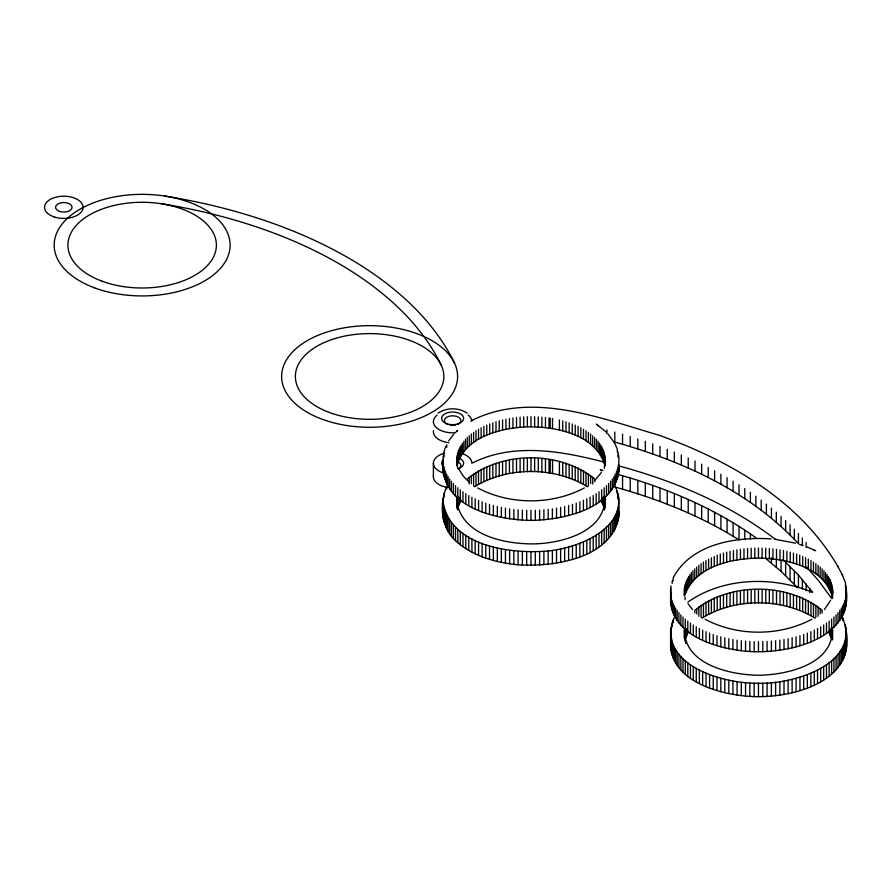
<?xml version="1.0" encoding="UTF-8"?>
<svg xmlns="http://www.w3.org/2000/svg" width="891" height="891" viewBox="0 0 891 891"><rect width="100%" height="100%" fill="white"/><g stroke="black" fill="none" stroke-linecap="round" stroke-linejoin="round"><path stroke-width="1.34" d="M618.866 467.14C617.485 508.627 564.137 519.854 530.991 520.433C497.846 519.854 444.498 508.627 443.117 467.14M618.866 512.035C616.071 558.189 554.447 567.177 518.083 564.783C495.686 562.655 472.397 556.251 455.524 540.648C440.577 527.361 439.207 503.783 446.792 486.319L446.792 489.014M443.005 514.53L443.117 512.035M456.749 507.803L457.116 496.866L457.116 507.959M674.264 617.652C655.52 664.797 724.015 684.255 758.464 683.197C793.48 684.722 864.515 663.038 841.416 615.28M684.589 637.622L684.589 628.188C682.818 664.486 730.308 674.921 758.464 675.255C786.619 674.921 834.11 664.486 832.35 628.188L832.35 639.293M671.435 593.506C665.354 636.196 721.61 650.675 754.142 651.7C790.607 652.68 851.673 638.758 846.45 590.856M671.435 638.413C665.354 681.092 721.61 695.57 754.142 696.595C791.954 697.909 854.28 682.239 846.45 632.398M443.005 501.065C449.231 545.359 507.658 553.556 543.9 551.306C575.642 549.658 633.356 527.951 615.191 486.319M604.866 455.334L604.866 465.436C595.5 433.917 555.973 426.577 527.349 426.822C500.809 428.048 465.28 436.289 457.116 465.436L457.116 455.334M444.097 451.214L445.778 446.335M457.562 508.249L461.093 500.096M832.35 596.758C823.574 566.431 786.074 558.624 758.464 558.1C731.233 558.646 695.604 565.985 685.034 594.676L685.034 584.574M685.034 639.571L688.565 631.429M673.251 577.669C691.349 543.588 736.033 536.638 771.071 538.877M830.612 600.423L824.42 609.533M448.674 440.845L453.887 434.051M601.414 472.397L595.143 480.049M456.682 431.623L457.506 430.487L456.003 431.89M467.318 479.024C502.457 450.723 559.548 450.712 594.665 479.024L594.665 481.719M822.137 613.053L822.137 610.357C786.998 582.057 729.941 582.057 694.791 610.357L694.791 613.053M438.149 413.123C446.558 407.387 458.731 407.387 467.129 413.123M687.796 602.138C723.615 577.09 773.032 575.976 812.648 592.392L798.436 575.096L782.899 559.581M474.402 486.809C508.004 466.338 553.99 466.349 587.581 486.809M701.874 618.142C735.476 597.672 781.452 597.672 815.053 618.142M584.34 487.945C551.819 505.13 510.164 505.13 477.643 487.945M811.812 619.278C779.291 636.464 737.637 636.464 705.115 619.278M470.838 420.964C530.88 390.381 599.509 417.879 659.206 435.276C729.35 460.524 799.929 500.542 838.164 566.999M775.226 539.289L795.563 543.187M604.298 462.151C561.586 450.946 512.793 442.337 471.885 463.231A19.246 11.115 0 0 0 460.87 453.185M602.951 470.448L600.278 469.78L601.659 470.804M618.276 465.737C674.264 480.906 728.994 503.861 775.315 539.267M798.436 533.564L798.436 543.666C749.832 491.453 682.539 460.97 614.801 442.103L614.801 432.001M617.385 474.257C666.435 487.978 714.237 508.048 755.869 537.707M739.007 526.381L739.007 539.846C700.705 515.844 658.293 498.949 614.801 487.009L614.801 484.314M814.018 550.192L815.644 550.716L806.678 546.818M799.372 544.301L803.081 545.504M598.507 425.775L596.413 424.138L605.98 431.901M766.394 559.058L781.073 571.365L797.612 587.692M468.811 481.842L463.387 476.306L458.843 469.089M806.366 566.91L818.584 580.665L831.804 598.685M608.096 434.051L614.656 443.195M692.507 609.533L688.041 603.719M828.363 631.429L831.893 639.571L831.893 628.801M600.89 500.096L604.421 508.249M842.129 574.517L845.359 582.547M837.774 566.264L842.53 575.263M615.057 443.941L617.151 448.763M846.027 595.99L846.45 600.968M846.027 640.885L846.45 645.864M456.749 501.065C461.661 535.747 505.375 544.312 534.633 543.878C562.455 543.142 606.192 531.548 604.866 496.866L604.866 507.959M846.339 588.372L846.339 603.452M846.339 629.904L846.339 648.358M846.027 585.877L846.027 605.947M846.027 627.42L846.027 650.842M845.492 583.405L845.492 587.191M845.492 598.318L845.492 608.419M845.492 624.936L845.492 627.632M845.492 639.849L845.492 653.315M844.757 600.768L844.757 610.87M844.757 642.3L844.757 655.776M843.81 603.207L843.81 613.309M843.81 644.739L843.81 658.204M842.663 605.602L842.663 615.714M842.663 617.652L842.663 620.336M842.663 647.144L842.663 660.61M841.304 607.974L841.304 618.076M841.304 649.506L841.304 662.982M839.756 610.302L839.756 620.403M839.756 651.833L839.756 665.299M838.008 612.585L838.008 622.686M838.008 654.117L838.008 667.582M836.059 614.812L836.059 624.914M836.059 656.344L836.059 669.809M833.931 616.973L833.931 627.075M833.931 658.505L833.931 671.981M832.706 590.856L832.706 593.384M832.617 588.762L832.617 598.017M832.617 630.293L832.617 639.883M832.35 586.657L832.35 597.583M831.893 584.574L831.893 594.676M831.626 619.078L831.626 629.18M831.626 660.61L831.626 674.086M831.281 582.502L831.281 592.604M831.281 628.077L831.281 637.499M830.479 580.442L830.479 590.544M830.479 630.06L830.479 635.45M830.156 579.774L830.156 589.875M830.156 629.38L830.156 634.771M829.51 588.517L829.287 578.047L829.287 588.149M829.131 621.116L829.131 631.229M829.131 662.659L829.131 676.124M828.363 576.421L828.363 586.523M827.048 574.461L827.048 584.563M826.48 623.087L826.48 633.189M826.48 664.619L826.48 678.084M825.578 572.534L825.578 582.636M823.941 570.652L823.941 580.754M823.663 624.97L823.663 635.083M823.663 666.513L823.663 679.978M822.137 568.826L822.137 578.927M820.678 626.785L820.678 636.887M820.678 668.317L820.678 681.782M820.188 567.044L820.188 577.156M820.188 608.586L820.188 613.966M818.094 565.328L818.094 575.43M818.094 606.86L818.094 616.294M817.548 628.5L817.548 638.602M817.548 670.032L817.548 683.497M815.855 563.669L815.855 573.771M815.855 605.201L815.855 617.329M814.285 630.126L814.285 640.228M814.285 671.658L814.285 685.134M813.472 562.076L813.472 572.178M813.472 603.608L813.472 617.084M810.955 560.55L810.955 570.652M810.955 602.082L810.955 615.558M810.877 631.663L810.877 641.765M810.877 673.195L810.877 686.66M809.741 588.528L809.741 592.571M808.315 559.102L808.315 569.204M808.315 600.634L808.315 614.111M807.346 633.1L807.346 643.202M807.346 674.632L807.346 688.097M806.143 542.474L806.143 547.531M806.143 584.006L806.143 590.744M805.564 557.733L805.564 567.834M805.564 599.264L805.564 612.73M803.693 634.437L803.693 644.538M803.693 675.968L803.693 689.434M802.691 556.43L802.691 566.542M802.691 597.972L802.691 611.438M802.368 537.997L802.368 545.57M802.368 579.529L802.368 588.962M799.94 635.662L799.94 645.763M799.94 677.193L799.94 690.659M799.706 555.227L799.706 565.328M799.706 596.758L799.706 610.224M798.436 575.096L798.436 587.225M796.632 554.102L796.632 564.203M796.632 595.633L796.632 609.099M796.086 636.787L796.086 646.888M796.086 678.318L796.086 691.784M794.338 529.187L794.338 539.289M794.338 570.719L794.338 584.184M793.458 553.066L793.458 563.168M793.458 594.598L793.458 608.063M792.132 637.789L792.132 647.891M792.132 679.321L792.132 692.797M790.206 552.119L790.206 562.221M790.206 593.651L790.206 607.116M790.072 524.855L790.072 534.956M790.072 566.386L790.072 579.863M788.101 638.691L788.101 648.793M788.101 680.223L788.101 693.688M786.876 551.262L786.876 561.363M786.876 592.793L786.876 606.27M785.65 520.578L785.65 530.68M785.65 562.11L785.65 575.586M784.002 639.471L784.002 649.572M784.002 681.002L784.002 694.479M783.479 550.504L783.479 560.606M783.479 592.036L783.479 605.512M781.073 516.368L781.073 526.47M781.073 560.595L781.073 571.365M780.015 549.847L780.015 559.949M780.015 591.379L780.015 604.844M779.848 640.139L779.848 650.241M779.848 681.671L779.848 695.136M776.507 549.29L776.507 559.392M776.507 590.822L776.507 604.287M776.328 512.202L776.328 522.304M776.328 559.125L776.328 567.199M775.627 640.685L775.627 650.786M775.627 682.216L775.627 695.682M772.942 548.823L772.942 558.924M772.942 590.354L772.942 603.831M771.439 508.104L771.439 518.206M771.439 557.71L771.439 563.101M771.372 641.108L771.372 651.21M771.372 682.64L771.372 696.116M769.356 548.466L769.356 558.568M769.356 589.998L769.356 603.463M767.084 641.409L767.084 651.521M767.084 682.952L767.084 696.417M766.394 504.061L766.394 514.163M765.737 548.21L765.737 558.312M765.737 589.742L765.737 603.207M762.785 641.598L762.785 651.7M762.785 683.13L762.785 696.595M762.106 548.054L762.106 558.156M762.106 589.586L762.106 603.051M761.204 500.085L761.204 510.187M758.464 547.998L758.464 558.1M758.464 589.53L758.464 603.007M758.464 641.654L758.464 651.767M758.464 683.197L758.464 696.662M755.869 496.176L755.869 506.277M754.822 548.054L754.822 558.156M754.822 589.586L754.822 603.051M754.142 641.598L754.142 651.7M754.142 683.13L754.142 696.595M751.191 548.21L751.191 558.312M751.191 589.742L751.191 603.207M750.389 492.322L750.389 502.435M750.389 533.865L750.389 539.244M749.843 641.409L749.843 651.521M749.843 682.952L749.843 696.417M747.571 548.466L747.571 558.568M747.571 589.998L747.571 603.463M745.555 641.108L745.555 651.21M745.555 682.64L745.555 696.116M744.765 488.558L744.765 498.659M744.765 530.089L744.765 539.512M743.985 548.823L743.985 558.924M743.985 590.354L743.985 603.831M741.301 640.685L741.301 650.786M741.301 682.216L741.301 695.682M740.432 549.29L740.432 559.392M740.432 590.822L740.432 604.287M739.007 484.849L739.007 494.95M737.091 640.139L737.091 650.241M737.091 681.671L737.091 695.136M736.913 549.847L736.913 559.949M736.913 591.379L736.913 604.844M733.46 550.504L733.46 560.606M733.46 592.036L733.46 605.512M733.104 481.218L733.104 491.32M733.104 522.75L733.104 536.215M732.925 639.471L732.925 649.572M732.925 681.002L732.925 694.479M730.052 551.262L730.052 561.363M730.052 592.793L730.052 606.27M728.827 638.691L728.827 648.793M728.827 680.223L728.827 693.688M727.067 477.654L727.067 487.756M727.067 519.186L727.067 532.662M726.722 552.119L726.722 562.221M726.722 593.651L726.722 607.116M724.795 637.789L724.795 647.891M724.795 679.321L724.795 692.797M723.47 553.066L723.47 563.168M723.47 594.598L723.47 608.063M720.908 474.168L720.908 484.281M720.908 515.711L720.908 529.176M720.841 636.787L720.841 646.888M720.841 678.318L720.841 691.784M720.296 554.102L720.296 564.203M720.296 595.633L720.296 609.099M717.222 555.227L717.222 565.328M717.222 596.758L717.222 610.224M716.988 635.662L716.988 645.763M716.988 677.193L716.988 690.659M714.615 470.771L714.615 480.873M714.615 512.303L714.615 525.768M714.237 556.43L714.237 566.542M714.237 597.972L714.237 611.438M713.234 634.437L713.234 644.538M713.234 675.968L713.234 689.434M711.374 557.733L711.374 567.834M711.374 599.264L711.374 612.73M709.581 633.1L709.581 643.202M709.581 674.632L709.581 688.097M708.612 559.102L708.612 569.204M708.612 600.634L708.612 614.111M708.2 467.441L708.2 477.543M708.2 508.973L708.2 522.438M706.051 631.663L706.051 641.765M706.051 673.195L706.051 686.66M705.973 560.55L705.973 570.652M705.973 602.082L705.973 615.558M703.456 562.076L703.456 572.178M703.456 603.608L703.456 617.084M702.643 630.126L702.643 640.228M702.643 671.658L702.643 685.134M701.663 464.189L701.663 474.29M701.663 505.72L701.663 519.197M701.083 563.669L701.083 573.771M701.083 605.201L701.083 617.329M699.379 628.5L699.379 638.602M699.379 670.032L699.379 683.497M698.834 565.328L698.834 575.43M698.834 606.86L698.834 616.294M696.74 567.044L696.74 577.156M696.74 608.586L696.74 613.966M696.25 626.785L696.25 636.887M696.25 668.317L696.25 681.782M695.002 461.026L695.002 471.127M695.002 502.557L695.002 516.034M694.791 568.826L694.791 578.927M693.276 624.97L693.276 635.083M693.276 666.513L693.276 679.978M692.998 570.652L692.998 580.754M691.36 572.534L691.36 582.636M690.447 623.087L690.447 633.189M690.447 664.619L690.447 678.084M689.879 574.461L689.879 584.563M688.565 576.421L688.565 586.523M688.22 457.952L688.22 468.053M688.22 499.483L688.22 512.949M687.796 621.116L687.796 631.229M687.796 662.659L687.796 676.124M687.429 578.415L687.429 588.517M687.429 630.728L687.429 633.423M686.449 580.442L686.449 590.544M686.449 628.712L686.449 635.45M685.658 582.502L685.658 592.604M685.658 628.077L685.658 637.499M685.658 640.752L685.658 643.447M685.313 619.078L685.313 629.18M685.313 660.61L685.313 674.086M685.034 597.148L685.034 599.676M685.034 628.801L685.034 641.375M684.589 586.657L684.589 595.5M684.321 588.762L684.232 595.912M684.321 630.293L684.232 637.778M682.996 616.973L682.996 627.075M682.996 658.505L682.996 671.981M681.337 454.945L681.337 465.057M681.337 496.487L681.337 509.953M680.869 614.812L680.869 624.914M680.869 656.344L680.869 669.809M678.931 612.585L678.931 622.686M678.931 654.117L678.931 667.582M677.182 610.302L677.182 620.403M677.182 651.833L677.182 665.299M675.623 607.974L675.623 618.076M675.623 649.506L675.623 662.982M674.342 452.038L674.342 462.139M674.342 493.569L674.342 507.046M674.264 605.602L674.264 615.714M674.264 647.144L674.264 660.61M673.117 578.515L673.117 581.043M673.117 603.207L673.117 613.309M673.117 620.047L673.117 622.742M673.117 644.739L673.117 658.204M672.17 580.954L672.17 583.471M672.17 600.768L672.17 610.87M672.17 622.486L672.17 626.529M672.17 642.3L672.17 655.776M671.435 598.318L671.435 608.419M671.435 639.849L671.435 653.315M670.901 585.877L670.901 605.947M670.901 627.42L670.901 650.842M670.589 588.372L670.589 603.452M670.589 629.904L670.589 648.358M667.236 449.22L667.236 459.322M667.236 490.752L667.236 504.217M660.031 446.48L660.031 456.582M660.031 488.012L660.031 501.488M652.713 443.841L652.713 453.942M652.713 485.372L652.713 498.837M645.318 441.279L645.318 451.381M645.318 482.811L645.318 496.287M637.811 438.817L637.811 448.919M637.811 480.349L637.811 493.826M630.227 436.456L630.227 446.558M630.227 477.988L630.227 491.453M622.553 434.184L622.553 444.286M622.553 475.716L622.553 489.181M618.866 457.038L618.866 472.13M618.866 498.57L618.866 517.025M618.554 454.555L618.554 457.072M618.554 464.512L618.554 474.613M618.554 496.087L618.554 498.782M618.554 506.043L618.554 519.509M618.02 452.082L618.02 457.128M618.02 466.984L618.02 477.086M618.02 493.614L618.02 498.993M618.02 508.516L618.02 521.981M617.285 449.621L617.285 452.149M617.285 469.446L617.285 479.547M617.285 491.153L617.285 493.848M617.285 510.977L617.285 524.443M616.338 471.874L616.338 481.975M616.338 513.405L616.338 526.871M615.191 474.279L615.191 484.381M615.191 515.811L615.191 529.276M613.832 476.64L613.832 486.742M613.832 518.172L613.832 531.649M612.284 478.968L612.284 489.07M612.284 520.5L612.284 533.976M610.524 481.251L610.524 491.353M610.524 522.783L610.524 536.248M608.586 483.479L608.586 493.581M608.586 525.011L608.586 538.476M606.96 429.919L606.96 433.717M606.459 485.651L606.459 495.752M606.459 527.182L606.459 540.648M605.145 457.428L605.234 465.848M605.145 498.96L605.234 507.803M604.421 453.241L604.421 463.342M604.421 465.815L604.421 468.343M604.421 496.12L604.421 510.042M604.154 487.756L604.154 497.857M604.154 529.287L604.154 542.753M603.797 451.169L603.797 461.271M603.797 496.744L603.797 506.166M603.007 449.12L603.007 459.221M603.007 497.378L603.007 504.117M602.038 447.093L602.038 457.194M602.038 498.047L602.038 502.09M601.659 489.794L601.659 499.896M601.659 531.326L601.659 544.791M600.89 445.088L600.89 455.19M599.576 443.128L599.576 453.229M599.008 491.754L599.008 501.856M599.008 533.286L599.008 546.762M598.106 441.201L598.106 451.303M596.469 439.33L596.469 449.432M596.179 493.647L596.179 503.749M596.179 535.179L596.179 548.644M594.665 437.492L594.665 447.594M593.206 495.452L593.206 505.553M593.206 536.983L593.206 550.449M592.715 435.721L592.715 445.823M592.715 477.253L592.715 483.991M590.622 433.995L590.622 444.097M590.622 475.527L590.622 483.613M590.076 497.167L590.076 507.269M590.076 538.699L590.076 552.175M588.383 432.335L588.383 442.437M588.383 473.867L588.383 485.996M586.813 498.793L586.813 508.906M586.813 540.325L586.813 553.801M586 430.743L586 440.845M586 472.275L586 485.751M583.482 429.228L583.482 439.33M583.482 470.76L583.482 484.225M583.405 500.33L583.405 510.432M583.405 541.862L583.405 555.338M580.843 427.769L580.843 437.871M580.843 469.301L580.843 482.777M579.874 501.767L579.874 511.868M579.874 543.298L579.874 556.775M578.092 426.399L578.092 436.501M578.092 467.931L578.092 481.396M576.221 503.103L576.221 513.205M576.221 544.635L576.221 558.1M575.218 425.107L575.218 435.209M575.218 466.639L575.218 480.104M572.467 504.328L572.467 514.43M572.467 545.86L572.467 559.336M572.234 423.893L572.234 433.995M572.234 465.425L572.234 478.89M569.16 422.768L569.16 432.87M569.16 464.3L569.16 477.765M568.614 505.453L568.614 515.555M568.614 546.985L568.614 560.45M565.985 421.733L565.985 431.834M565.985 463.264L565.985 476.73M564.66 506.467L564.66 516.568M564.66 547.998L564.66 561.464M562.733 420.786L562.733 430.888M562.733 462.318L562.733 475.783M560.628 507.358L560.628 517.459M560.628 548.889L560.628 562.366M559.403 419.928L559.403 430.03M559.403 461.46L559.403 474.936M556.53 508.137L556.53 518.239M556.53 549.669L556.53 563.145M552.543 418.514L552.543 428.616M552.543 460.046L552.543 473.522M552.375 508.806L552.375 518.907M552.375 550.337L552.375 563.814M550.204 418.146L550.204 428.248M550.204 459.678L550.204 473.143M549.034 417.957L549.034 428.059M549.034 459.489L549.034 472.954M548.154 509.351L548.154 519.453M548.154 550.883L548.154 564.359M545.47 417.489L545.47 427.591M545.47 459.021L545.47 472.497M543.9 509.775L543.9 519.876M543.9 551.306L543.9 564.783M541.884 417.133L541.884 427.235M541.884 458.665L541.884 472.141M539.612 510.086L539.612 520.188M539.612 551.618L539.612 565.083M538.264 416.877L538.264 426.978M538.264 458.408L538.264 471.874M535.313 510.265L535.313 520.366M535.313 551.796L535.313 565.273M534.633 416.721L534.633 426.822M534.633 458.252L534.633 471.729M530.991 416.665L530.991 426.778M530.991 458.208L530.991 471.673M530.991 510.331L530.991 520.433M530.991 551.863L530.991 565.328M527.349 416.721L527.349 426.822M527.349 458.252L527.349 471.729M526.67 510.265L526.67 520.366M526.67 551.796L526.67 565.273M523.719 416.877L523.719 426.978M523.719 458.408L523.719 471.874M522.371 510.086L522.371 520.188M522.371 551.618L522.371 565.083M520.099 417.133L520.099 427.235M520.099 458.665L520.099 472.141M518.083 509.775L518.083 519.876M518.083 551.306L518.083 564.783M516.513 417.489L516.513 427.591M516.513 459.021L516.513 472.497M513.829 509.351L513.829 519.453M513.829 550.883L513.829 564.359M512.949 417.957L512.949 428.059M512.949 459.489L512.949 472.954M509.619 508.806L509.619 518.907M509.619 550.337L509.619 563.814M509.44 418.514L509.44 428.616M509.44 460.046L509.44 473.522M505.977 419.171L505.977 429.273M505.977 460.703L505.977 474.179M505.453 508.137L505.453 518.239M505.453 549.669L505.453 563.145M502.58 419.928L502.58 430.03M502.58 461.46L502.58 474.936M501.355 507.358L501.355 517.459M501.355 548.889L501.355 562.366M499.25 420.786L499.25 430.888M499.25 462.318L499.25 475.783M497.323 506.467L497.323 516.568M497.323 547.998L497.323 561.464M495.997 421.733L495.997 431.834M495.997 463.264L495.997 476.73M493.369 505.453L493.369 515.555M493.369 546.985L493.369 560.45M492.823 422.768L492.823 432.87M492.823 464.3L492.823 477.765M489.749 423.893L489.749 433.995M489.749 465.425L489.749 478.89M489.515 504.328L489.515 514.43M489.515 545.86L489.515 559.336M486.764 425.107L486.764 435.209M486.764 466.639L486.764 480.104M485.762 503.103L485.762 513.205M485.762 544.635L485.762 558.1M483.891 426.399L483.891 436.501M483.891 467.931L483.891 481.396M482.109 501.767L482.109 511.868M482.109 543.298L482.109 556.775M481.14 427.769L481.14 437.871M481.14 469.301L481.14 482.777M478.5 429.228L478.5 439.33M478.5 470.76L478.5 484.225M478.578 500.33L478.578 510.432M478.578 541.862L478.578 555.338M475.983 430.743L475.983 440.845M475.983 472.275L475.983 485.751M475.17 498.793L475.17 508.906M475.17 540.325L475.17 553.801M473.6 432.335L473.6 442.437M473.6 473.867L473.6 485.996M471.907 497.167L471.907 507.269M471.907 538.699L471.907 552.175M471.361 433.995L471.361 444.097M471.361 475.527L471.361 483.613M469.267 435.721L469.267 445.823M469.267 477.253L469.267 483.991M468.777 495.452L468.777 505.553M468.777 536.983L468.777 550.449M467.318 437.492L467.318 447.594M465.804 493.647L465.804 503.749M465.804 535.179L465.804 548.644M465.525 439.33L465.525 449.432M463.877 441.201L463.877 451.303M462.975 491.754L462.975 501.856M462.975 533.286L462.975 546.762M462.407 443.128L462.407 453.229M461.093 445.088L461.093 455.19M460.324 489.794L460.324 499.896M460.324 531.326L460.324 544.791M459.945 447.093L459.945 457.194M459.945 498.047L459.945 502.09M458.976 449.12L458.976 459.221M458.976 497.378L458.976 504.117M458.186 451.169L458.186 461.271M458.186 496.744L458.186 506.166M457.829 487.756L457.829 497.857M457.829 529.287L457.829 542.753M457.562 453.241L457.562 463.342M457.562 465.815L457.562 468.343M457.562 496.12L457.562 510.042M456.849 457.428L456.849 465.425M456.849 498.96L456.849 507.202M456.749 459.533L456.749 465.848M455.524 485.651L455.524 495.752M455.524 527.182L455.524 540.648M453.396 483.479L453.396 493.581M453.396 525.011L453.396 538.476M451.459 481.251L451.459 491.353M451.459 522.783L451.459 536.248M449.699 478.968L449.699 489.07M449.699 520.5L449.699 533.976M448.151 476.64L448.151 486.742M448.151 518.172L448.151 531.649M446.792 444.787L446.792 447.315M446.792 474.279L446.792 484.381M446.792 515.811L446.792 529.276M445.645 471.874L445.645 481.975M445.645 513.405L445.645 526.871M444.698 469.446L444.698 479.547M444.698 510.977L444.698 524.443M443.963 452.082L443.963 457.128M443.963 466.984L443.963 477.086M443.963 493.614L443.963 497.646M443.963 508.516L443.963 521.981M443.428 454.555L443.428 457.072M443.428 464.512L443.428 474.613M443.428 506.043L443.428 519.509M443.117 457.038L443.117 472.13M443.117 498.57L443.117 517.025M443.005 459.533L443.005 469.635M444.409 453.185A19.246 11.115 0 0 0 433.394 463.231L433.394 476.707M164.913 196.087A415.562 239.924 0 0 1 454.588 363.328M161.36 203.749A401.618 231.872 0 0 1 441.312 365.377M455.468 432.692A19.246 11.115 0 0 1 437.18 428.326A19.246 11.115 0 0 1 435.242 416.955M435.666 416.465A19.246 11.115 0 0 1 436.133 415.986M436.635 415.529A19.246 11.115 0 0 1 437.18 415.083M468.098 415.083A19.246 11.115 0 0 1 468.644 415.529M469.145 415.986A19.246 11.115 0 0 1 469.613 416.465M470.036 416.955A19.246 11.115 0 0 1 471.862 421.153M448.062 424.539A8.253 4.767 0 0 1 446.436 417.445A8.253 4.767 0 0 1 458.843 417.445A8.253 4.767 0 0 1 457.228 424.539M455.034 425.141A8.253 4.767 0 0 1 450.245 425.141M450.245 424.974A8.253 4.767 0 0 1 455.034 424.974M448.886 442.704A19.246 11.115 0 0 1 433.483 430.721M444.409 473.277A19.246 11.115 0 0 1 433.394 463.231M457.551 461.661A8.253 4.767 0 0 1 458.475 468.844M447.048 487.344A19.246 11.115 0 0 1 433.483 475.616M459.188 458.13A11.004 6.348 0 0 1 458.297 468.677M443.206 466.505A11.004 6.348 0 0 1 443.206 459.968M446.681 423.671A11.004 6.348 0 0 0 463.621 418.647A11.004 6.348 0 0 0 447.616 412.689A11.004 6.348 0 0 0 446.681 423.671M325.627 420.463A87.986 50.798 0 0 0 457.606 376.47A87.986 50.798 0 0 0 325.627 332.477A87.986 50.798 0 0 0 325.627 420.463M332.499 413.58A74.243 42.857 0 0 0 443.863 376.47A74.243 42.857 0 0 0 332.499 339.348A74.243 42.857 0 0 0 332.499 413.58M94.468 287.826A87.986 50.798 0 0 0 230.023 247.631A87.986 50.798 0 0 0 101.953 199.952A87.986 50.798 0 0 0 94.468 287.826M101.919 281.155A74.243 42.857 0 0 0 216.301 247.241A74.243 42.857 0 0 0 108.234 207.013A74.243 42.857 0 0 0 101.919 281.155M54.173 216.936A19.246 11.115 0 0 0 83.041 207.313A19.246 11.115 0 0 0 54.173 197.691A19.246 11.115 0 0 0 54.173 216.936M59.675 211.434A8.253 4.767 0 0 0 72.048 207.313A8.253 4.767 0 0 0 59.675 203.181A8.253 4.767 0 0 0 59.675 211.434"/></g></svg>
